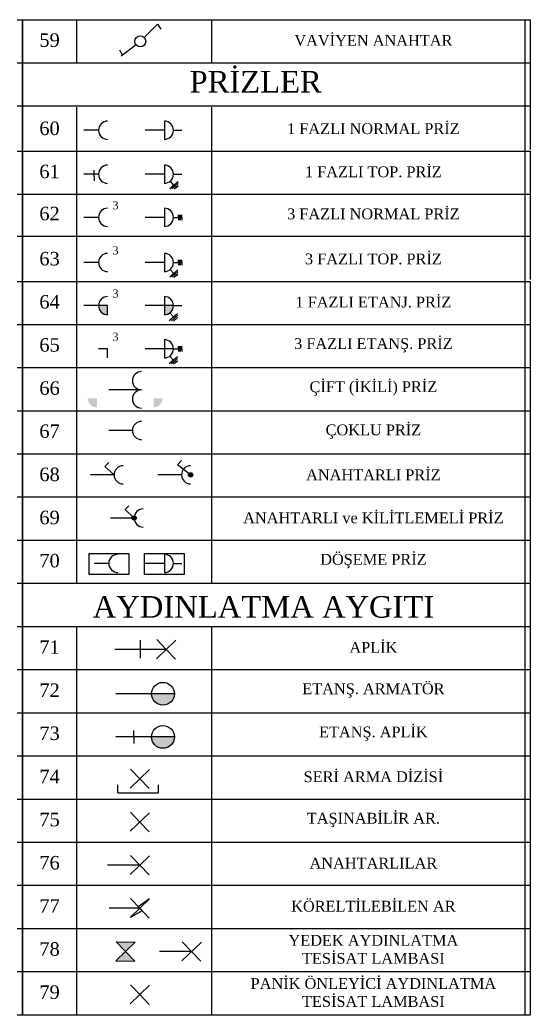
# Model space of a CAD drawing. Header units: millimetres. Extents: x 8451 to 20144, y 956 to 3956.
# Drawn here: x 19042 to 19405, y 1637 to 2346 of the extents above; entities that cross this region are included whole.
import ezdxf

# ---------------------------------------------------------------- set-up
doc = ezdxf.new("R2010")
doc.units = ezdxf.units.MM
doc.layers.add('TEFRIS', color=9, linetype='Continuous')

msp = doc.modelspace()

# ---------------------------------------------------------------- hatches: boundary and pattern name
h = msp.add_hatch(color=256)
h.paths.add_polyline_path([(19144.7, 2136.17, 0.414214), (19151.2, 2142.67), (19144.7, 2142.67)])
h.paths.add_polyline_path([(19104.28, 2142.67), (19097.78, 2142.67, 0.414214), (19104.28, 2136.17)])
h = msp.add_hatch(color=256)
h.paths.add_polyline_path([(19137.06, 2070.09, 0.414214), (19143.56, 2076.59), (19137.06, 2076.59)])
h.paths.add_polyline_path([(19096.64, 2076.59), (19090.14, 2076.59, 0.414214), (19096.64, 2070.09)])
for points in [[(19164.95, 2021.99, 1), (19161.87, 2021.99, 1)], [(19124.71, 1991.22, 1), (19121.64, 1991.22, 1)], [(19151.81, 1865.87), (19135.6, 1865.87, 1)], [(19151.81, 1835.1), (19135.6, 1835.1, 1)]]:
    msp.add_hatch(color=256).paths.add_polyline_path(points)
h = msp.add_hatch(color=256)
h.paths.add_polyline_path([(19117.01, 1682.13), (19123.97, 1688.78), (19110.37, 1689.09)])
h.paths.add_polyline_path([(19123.66, 1675.18), (19117.01, 1682.13), (19110.06, 1675.49)])

# ---------------------------------------------------------------- linework, layer by layer
for p, q in [((19039.87, 2346.42), (19043.72, 2346.42)), ((19043.72, 2346.42), (19082.18, 2346.42)), ((19043.72, 2315.65), (19043.72, 2346.42)), ((19043.72, 2346.42), (19043.72, 2315.65)), ((19082.18, 2346.42), (19178.34, 2346.42)), ((19082.18, 2346.42), (19082.18, 2315.65)), ((19130.47, 2334.09), (19139.82, 2343.44)), ((19139.82, 2343.44), (19142.16, 2339.7)), ((19178.34, 2346.42), (19401.41, 2346.42)), ((19178.34, 2346.42), (19178.34, 2315.65)), ((19401.41, 2346.42), (19405.26, 2346.42)), ((19401.41, 2346.42), (19401.41, 2315.65)), ((19405.26, 2346.42), (19405.26, 2315.65)), ((19124.57, 2328.63), (19114.01, 2320.66)), ((19112.72, 2325.03), (19114.8, 2321.26)), ((19043.72, 2315.65), (19039.87, 2315.65)), ((19043.72, 2284.88), (19043.72, 2315.65)), ((19043.72, 2315.65), (19043.72, 2284.88)), ((19043.72, 2315.65), (19043.72, 2284.88)), ((19082.18, 2315.65), (19043.72, 2315.65)), ((19043.72, 2284.11), (19043.72, 2314.88)), ((19178.34, 2315.65), (19082.18, 2315.65)), ((19401.41, 2315.65), (19178.34, 2315.65)), ((19405.26, 2315.65), (19401.41, 2315.65)), ((19401.41, 2315.65), (19401.41, 2284.88)), ((19401.41, 2314.88), (19401.41, 2284.11)), ((19405.26, 2315.65), (19405.26, 2284.88)), ((19405.26, 2315.65), (19405.26, 2284.88)), ((19043.72, 2284.88), (19039.87, 2284.88)), ((19043.72, 2284.88), (19043.72, 2254.11)), ((19082.18, 2284.88), (19043.72, 2284.88)), ((19043.72, 2253.34), (19043.72, 2284.11)), ((19178.34, 2284.88), (19082.18, 2284.88)), ((19082.18, 2284.11), (19082.18, 2253.34)), ((19401.41, 2284.88), (19178.34, 2284.88)), ((19178.34, 2284.11), (19178.34, 2253.34)), ((19405.26, 2284.88), (19401.41, 2284.88)), ((19401.41, 2284.11), (19401.41, 2253.34)), ((19405.26, 2284.88), (19405.26, 2254.11)), ((19144.7, 2274.24), (19144.7, 2261.23)), ((19097.78, 2267.74), (19087.26, 2267.74)), ((19144.7, 2267.74), (19131.08, 2267.74)), ((19151.2, 2267.74), (19157.04, 2267.74)), ((19039.87, 2252.73), (19043.72, 2252.73)), ((19043.72, 2221.96), (19043.72, 2252.73)), ((19043.72, 2252.73), (19043.72, 2221.96)), ((19043.72, 2252.73), (19082.18, 2252.73)), ((19082.18, 2252.73), (19082.18, 2221.96)), ((19082.18, 2252.73), (19178.34, 2252.73)), ((19178.34, 2252.73), (19401.41, 2252.73)), ((19178.34, 2252.73), (19178.34, 2221.96)), ((19401.41, 2252.73), (19401.41, 2221.96)), ((19401.41, 2252.73), (19405.26, 2252.73)), ((19405.26, 2252.73), (19405.26, 2221.96)), ((19144.7, 2242.86), (19144.7, 2229.86)), ((19097.78, 2236.36), (19087.26, 2236.36)), ((19094.63, 2236.36), (19091.65, 2236.36)), ((19094.63, 2234.87), (19094.63, 2239.34)), ((19144.7, 2236.36), (19131.08, 2236.36)), ((19151.2, 2236.36), (19157.04, 2236.36)), ((19094.63, 2234.87), (19094.63, 2231.58)), ((19148.66, 2226.15), (19154.46, 2231.2)), ((19151.56, 2228.68), (19149.07, 2231.54)), ((19150.11, 2227.42), (19151.56, 2228.68)), ((19151.56, 2228.68), (19150.11, 2227.42)), ((19152.31, 2227.81), (19154.49, 2229.7)), ((19043.72, 2221.96), (19039.87, 2221.96)), ((19043.72, 2191.97), (19043.72, 2222.74)), ((19043.72, 2222.74), (19043.72, 2191.97)), ((19043.72, 2222.74), (19043.72, 2191.97)), ((19043.72, 2191.19), (19043.72, 2221.96)), ((19082.18, 2221.96), (19043.72, 2221.96)), ((19082.18, 2222.74), (19082.18, 2191.97)), ((19082.18, 2221.96), (19082.18, 2191.19)), ((19178.34, 2221.96), (19082.18, 2221.96)), ((19152.31, 2227.81), (19150.14, 2225.92)), ((19154.52, 2228.2), (19151.62, 2225.68)), ((19153.07, 2226.94), (19154.52, 2228.2)), ((19178.34, 2221.96), (19178.34, 2191.19)), ((19401.41, 2221.96), (19178.34, 2221.96)), ((19401.41, 2222.74), (19401.41, 2191.97)), ((19401.41, 2221.96), (19401.41, 2191.19)), ((19405.26, 2221.96), (19401.41, 2221.96)), ((19405.26, 2222.74), (19405.26, 2191.97)), ((19405.26, 2222.74), (19405.26, 2191.97)), ((19144.7, 2212.1), (19144.7, 2199.09)), ((19154.73, 2207.51), (19154.73, 2203.67)), ((19154.73, 2205.59), (19154.73, 2207.51)), ((19155.88, 2205.59), (19155.88, 2207.51)), ((19155.88, 2207.51), (19155.88, 2205.59)), ((19155.88, 2205.59), (19155.88, 2207.51)), ((19157.04, 2205.59), (19157.04, 2207.51)), ((19097.78, 2205.59), (19087.26, 2205.59)), ((19144.7, 2205.59), (19131.08, 2205.59)), ((19151.2, 2205.59), (19157.04, 2205.59)), ((19155.88, 2205.59), (19154.73, 2205.59)), ((19155.88, 2203.67), (19155.88, 2205.59)), ((19155.88, 2205.59), (19155.88, 2203.67)), ((19157.04, 2205.59), (19155.88, 2205.59)), ((19157.04, 2205.59), (19157.04, 2206.75)), ((19157.04, 2205.59), (19157.04, 2203.67)), ((19043.72, 2191.97), (19039.87, 2191.97)), ((19082.18, 2191.97), (19043.72, 2191.97)), ((19043.72, 2191.97), (19043.72, 2161.2)), ((19043.72, 2160.43), (19043.72, 2191.19)), ((19178.34, 2191.97), (19082.18, 2191.97)), ((19082.18, 2191.19), (19082.18, 2160.43)), ((19401.41, 2191.97), (19178.34, 2191.97)), ((19178.34, 2191.19), (19178.34, 2160.43)), ((19405.26, 2191.97), (19401.41, 2191.97)), ((19401.41, 2191.19), (19401.41, 2160.43)), ((19405.26, 2191.97), (19405.26, 2161.2)), ((19144.7, 2179.95), (19144.7, 2166.94)), ((19097.78, 2173.44), (19087.26, 2173.44)), ((19144.7, 2173.44), (19131.08, 2173.44)), ((19151.2, 2173.44), (19157.04, 2173.44)), ((19154.73, 2173.44), (19154.73, 2175.36)), ((19154.73, 2175.36), (19154.73, 2171.52)), ((19155.88, 2173.44), (19154.73, 2173.44)), ((19155.88, 2173.44), (19155.88, 2175.36)), ((19155.88, 2175.36), (19155.88, 2173.44)), ((19155.88, 2173.44), (19155.88, 2175.36)), ((19157.04, 2173.44), (19155.88, 2173.44)), ((19155.88, 2173.44), (19155.88, 2171.52)), ((19155.88, 2171.52), (19155.88, 2173.44)), ((19157.04, 2173.44), (19157.04, 2175.36)), ((19157.04, 2173.44), (19157.04, 2174.6)), ((19157.04, 2173.44), (19157.04, 2171.52)), ((19148.52, 2163.12), (19154.33, 2168.17)), ((19151.43, 2165.64), (19148.94, 2168.51)), ((19149.98, 2164.38), (19151.43, 2165.64)), ((19151.43, 2165.64), (19149.98, 2164.38)), ((19152.18, 2164.77), (19150.01, 2162.88)), ((19154.39, 2165.17), (19151.49, 2162.64)), ((19152.18, 2164.77), (19154.36, 2166.67)), ((19152.94, 2163.9), (19154.39, 2165.17)), ((19039.87, 2159.82), (19043.72, 2159.82)), ((19043.72, 2159.82), (19082.18, 2159.82)), ((19043.72, 2129.05), (19043.72, 2159.82)), ((19043.72, 2159.82), (19043.72, 2129.05)), ((19082.18, 2159.82), (19178.34, 2159.82)), ((19082.18, 2159.82), (19082.18, 2129.05)), ((19178.34, 2159.82), (19401.41, 2159.82)), ((19178.34, 2159.82), (19178.34, 2129.05)), ((19401.41, 2159.82), (19405.26, 2159.82)), ((19401.41, 2159.82), (19401.41, 2129.05)), ((19405.26, 2159.82), (19405.26, 2129.05)), ((19144.7, 2149.18), (19144.7, 2136.17)), ((19097.78, 2142.67), (19087.26, 2142.67)), ((19104.28, 2142.67), (19097.78, 2142.67)), ((19104.28, 2136.17), (19104.28, 2142.67)), ((19144.7, 2142.67), (19131.08, 2142.67)), ((19144.7, 2142.67), (19144.7, 2136.17)), ((19151.2, 2142.67), (19144.7, 2142.67)), ((19148.22, 2132.1), (19154.02, 2137.15)), ((19151.12, 2134.63), (19148.63, 2137.49)), ((19151.2, 2142.67), (19157.04, 2142.67)), ((19043.72, 2129.05), (19039.87, 2129.05)), ((19043.72, 2098.28), (19043.72, 2129.05)), ((19043.72, 2129.05), (19043.72, 2098.28)), ((19082.18, 2129.05), (19043.72, 2129.05)), ((19082.18, 2129.05), (19082.18, 2098.28)), ((19178.34, 2129.05), (19082.18, 2129.05)), ((19151.12, 2134.63), (19149.67, 2133.36)), ((19149.67, 2133.36), (19151.12, 2134.63)), ((19151.88, 2133.76), (19149.7, 2131.86)), ((19154.08, 2134.15), (19151.18, 2131.62)), ((19151.88, 2133.76), (19154.05, 2135.65)), ((19152.63, 2132.89), (19154.08, 2134.15)), ((19401.41, 2129.05), (19178.34, 2129.05)), ((19178.34, 2129.05), (19178.34, 2098.28)), ((19401.41, 2129.05), (19401.41, 2098.28)), ((19405.26, 2129.05), (19401.41, 2129.05)), ((19405.26, 2129.05), (19405.26, 2098.28)), ((19144.7, 2118.41), (19144.7, 2105.4)), ((19104.28, 2111.9), (19097.78, 2111.9)), ((19104.28, 2105.4), (19104.28, 2111.9)), ((19144.7, 2111.9), (19131.08, 2111.9)), ((19144.7, 2111.9), (19144.7, 2105.4)), ((19151.2, 2111.9), (19144.7, 2111.9)), ((19151.2, 2111.9), (19157.04, 2111.9)), ((19154.73, 2113.83), (19154.73, 2109.98)), ((19154.73, 2111.9), (19154.73, 2113.83)), ((19155.88, 2111.9), (19154.73, 2111.9)), ((19155.88, 2111.9), (19155.88, 2113.83)), ((19155.88, 2113.83), (19155.88, 2111.9)), ((19155.88, 2111.9), (19155.88, 2113.83)), ((19155.88, 2109.98), (19155.88, 2111.9)), ((19155.88, 2111.9), (19155.88, 2109.98)), ((19157.04, 2111.9), (19155.88, 2111.9)), ((19157.04, 2111.9), (19157.04, 2113.83)), ((19157.04, 2111.9), (19157.04, 2113.06)), ((19157.04, 2111.9), (19157.04, 2109.98)), ((19148.22, 2101.33), (19154.02, 2106.38)), ((19151.12, 2103.86), (19148.63, 2106.72)), ((19149.67, 2102.6), (19151.12, 2103.86)), ((19151.12, 2103.86), (19149.67, 2102.6)), ((19151.88, 2102.99), (19149.7, 2101.09)), ((19154.08, 2103.38), (19151.18, 2100.85)), ((19151.88, 2102.99), (19154.05, 2104.88)), ((19152.63, 2102.12), (19154.08, 2103.38)), ((19043.72, 2098.28), (19039.87, 2098.28)), ((19043.72, 2067.51), (19043.72, 2098.28)), ((19043.72, 2098.28), (19043.72, 2067.51)), ((19082.18, 2098.28), (19043.72, 2098.28)), ((19082.18, 2098.28), (19082.18, 2067.51)), ((19178.34, 2098.28), (19082.18, 2098.28)), ((19401.41, 2098.28), (19178.34, 2098.28)), ((19178.34, 2098.28), (19178.34, 2067.51)), ((19405.26, 2098.28), (19401.41, 2098.28)), ((19401.41, 2098.28), (19401.41, 2067.51)), ((19405.26, 2098.28), (19405.26, 2067.51)), ((19128.46, 2082.63), (19105.16, 2082.63)), ((19043.72, 2067.51), (19039.87, 2067.51)), ((19082.18, 2067.51), (19043.72, 2067.51)), ((19043.72, 2036.74), (19043.72, 2067.51)), ((19043.72, 2067.51), (19043.72, 2036.74)), ((19178.34, 2067.51), (19082.18, 2067.51)), ((19082.18, 2067.51), (19082.18, 2036.74)), ((19401.41, 2067.51), (19178.34, 2067.51)), ((19178.34, 2067.51), (19178.34, 2036.74)), ((19405.26, 2067.51), (19401.41, 2067.51)), ((19401.41, 2067.51), (19401.41, 2036.74)), ((19405.26, 2067.51), (19405.26, 2036.74)), ((19121.96, 2053.64), (19105.1, 2053.64)), ((19043.72, 2036.74), (19039.87, 2036.74)), ((19043.72, 2005.97), (19043.72, 2036.74)), ((19043.72, 2036.74), (19043.72, 2005.97)), ((19082.18, 2036.74), (19043.72, 2036.74)), ((19178.34, 2036.74), (19082.18, 2036.74)), ((19082.18, 2036.74), (19082.18, 2005.97)), ((19102.4, 2028.05), (19105.1, 2030.75)), ((19154.15, 2029.2), (19156.85, 2032.29)), ((19401.41, 2036.74), (19178.34, 2036.74)), ((19178.34, 2036.74), (19178.34, 2005.97)), ((19405.26, 2036.74), (19401.41, 2036.74)), ((19401.41, 2036.74), (19401.41, 2005.97)), ((19405.26, 2036.74), (19405.26, 2005.97)), ((19108.83, 2021.99), (19102.4, 2028.05)), ((19163.41, 2021.99), (19154.15, 2029.2)), ((19108.83, 2021.99), (19091.97, 2021.99)), ((19156.91, 2021.99), (19140.04, 2021.99)), ((19043.72, 2005.97), (19039.87, 2005.97)), ((19043.72, 1975.2), (19043.72, 2005.97)), ((19043.72, 2005.97), (19043.72, 1975.2)), ((19082.18, 2005.97), (19043.72, 2005.97)), ((19082.18, 2005.97), (19082.18, 1975.2)), ((19178.34, 2005.97), (19082.18, 2005.97)), ((19401.41, 2005.97), (19178.34, 2005.97)), ((19178.34, 2005.97), (19178.34, 1975.2)), ((19401.41, 2005.97), (19401.41, 1975.2)), ((19405.26, 2005.97), (19401.41, 2005.97)), ((19405.26, 2005.97), (19405.26, 1975.2)), ((19116.74, 1997.28), (19119.44, 1999.98)), ((19123.17, 1991.22), (19116.74, 1997.28)), ((19123.17, 1991.22), (19106.31, 1991.22)), ((19043.72, 1975.2), (19039.87, 1975.2)), ((19043.72, 1944.43), (19043.72, 1975.2)), ((19043.72, 1975.2), (19043.72, 1944.43)), ((19082.18, 1975.2), (19043.72, 1975.2)), ((19082.18, 1975.2), (19082.18, 1944.43)), ((19178.34, 1975.2), (19082.18, 1975.2)), ((19401.41, 1975.2), (19178.34, 1975.2)), ((19178.34, 1975.2), (19178.34, 1944.43)), ((19401.41, 1975.2), (19401.41, 1944.43)), ((19405.26, 1975.2), (19401.41, 1975.2)), ((19405.26, 1975.2), (19405.26, 1944.43)), ((19105.12, 1958.83), (19094.6, 1958.83)), ((19144.7, 1958.83), (19131.08, 1958.83)), ((19144.7, 1965.33), (19144.7, 1952.33)), ((19151.2, 1958.83), (19157.04, 1958.83)), ((19043.72, 1944.43), (19039.87, 1944.43)), ((19082.18, 1944.43), (19043.72, 1944.43)), ((19043.72, 1913.66), (19043.72, 1944.43)), ((19043.72, 1944.43), (19043.72, 1913.66)), ((19178.34, 1944.43), (19082.18, 1944.43)), ((19401.41, 1944.43), (19178.34, 1944.43)), ((19405.26, 1944.43), (19401.41, 1944.43)), ((19401.41, 1944.43), (19401.41, 1913.66)), ((19405.26, 1944.43), (19405.26, 1913.66)), ((19043.72, 1913.66), (19039.87, 1913.66)), ((19043.72, 1882.9), (19043.72, 1913.66)), ((19043.72, 1913.66), (19043.72, 1882.9)), ((19082.18, 1913.66), (19043.72, 1913.66)), ((19082.18, 1913.66), (19082.18, 1882.9)), ((19178.34, 1913.66), (19082.18, 1913.66)), ((19178.34, 1913.66), (19178.34, 1882.9)), ((19401.41, 1913.66), (19178.34, 1913.66)), ((19405.26, 1913.66), (19401.41, 1913.66)), ((19401.41, 1913.66), (19401.41, 1882.9)), ((19405.26, 1913.66), (19405.26, 1882.9)), ((19127.48, 1904.08), (19127.48, 1891.34)), ((19139.03, 1890.88), (19152.93, 1904.16)), ((19145.98, 1897.52), (19139.34, 1904.47)), ((19145.98, 1897.52), (19109.33, 1897.52)), ((19145.98, 1897.52), (19152.62, 1890.57)), ((19043.72, 1882.9), (19039.87, 1882.9)), ((19043.72, 1852.13), (19043.72, 1882.9)), ((19043.72, 1882.9), (19043.72, 1852.13)), ((19082.18, 1882.9), (19043.72, 1882.9)), ((19082.18, 1882.9), (19082.18, 1852.13)), ((19178.34, 1882.9), (19082.18, 1882.9)), ((19178.34, 1882.9), (19178.34, 1852.13)), ((19401.41, 1882.9), (19178.34, 1882.9)), ((19401.41, 1882.9), (19401.41, 1852.13)), ((19405.26, 1882.9), (19401.41, 1882.9)), ((19405.26, 1882.9), (19405.26, 1852.13)), ((19135.6, 1865.87), (19110.1, 1865.87)), ((19151.81, 1865.87), (19135.6, 1865.87)), ((19043.72, 1852.13), (19039.87, 1852.13)), ((19043.72, 1821.36), (19043.72, 1852.13)), ((19043.72, 1852.13), (19043.72, 1821.36)), ((19082.18, 1852.13), (19043.72, 1852.13)), ((19082.18, 1852.13), (19082.18, 1821.36)), ((19178.34, 1852.13), (19082.18, 1852.13)), ((19178.34, 1852.13), (19178.34, 1821.36)), ((19401.41, 1852.13), (19178.34, 1852.13)), ((19401.41, 1852.13), (19401.41, 1821.36)), ((19405.26, 1852.13), (19401.41, 1852.13)), ((19405.26, 1852.13), (19405.26, 1821.36)), ((19122.85, 1835.1), (19122.85, 1839.72)), ((19135.6, 1835.1), (19110.1, 1835.1)), ((19122.85, 1835.1), (19122.85, 1830.48)), ((19151.81, 1835.1), (19135.6, 1835.1)), ((19043.72, 1821.36), (19039.87, 1821.36)), ((19043.72, 1790.59), (19043.72, 1821.36)), ((19043.72, 1821.36), (19043.72, 1790.59)), ((19082.18, 1821.36), (19043.72, 1821.36)), ((19178.34, 1821.36), (19082.18, 1821.36)), ((19082.18, 1821.36), (19082.18, 1790.59)), ((19178.34, 1821.36), (19178.34, 1790.59)), ((19401.41, 1821.36), (19178.34, 1821.36)), ((19405.26, 1821.36), (19401.41, 1821.36)), ((19401.41, 1821.36), (19401.41, 1790.59)), ((19405.26, 1821.36), (19405.26, 1790.59)), ((19120.24, 1798.57), (19134.14, 1811.85)), ((19127.19, 1805.21), (19120.55, 1812.16)), ((19127.19, 1805.21), (19133.83, 1798.26)), ((19111.65, 1795.19), (19111.65, 1800.98)), ((19140.62, 1795.19), (19140.62, 1800.98)), ((19043.72, 1790.59), (19039.87, 1790.59)), ((19082.18, 1790.59), (19043.72, 1790.59)), ((19043.72, 1759.82), (19043.72, 1790.59)), ((19043.72, 1790.59), (19043.72, 1759.82)), ((19178.34, 1790.59), (19082.18, 1790.59)), ((19082.18, 1790.59), (19082.18, 1759.82)), ((19111.65, 1795.19), (19140.62, 1795.19)), ((19401.41, 1790.59), (19178.34, 1790.59)), ((19178.34, 1790.59), (19178.34, 1759.82)), ((19405.26, 1790.59), (19401.41, 1790.59)), ((19401.41, 1790.59), (19401.41, 1759.82)), ((19405.26, 1790.59), (19405.26, 1759.82)), ((19127.19, 1774.44), (19120.55, 1781.39)), ((19120.24, 1767.8), (19134.14, 1781.08)), ((19127.19, 1774.44), (19133.83, 1767.49)), ((19043.72, 1759.82), (19039.87, 1759.82)), ((19043.72, 1729.05), (19043.72, 1759.82)), ((19043.72, 1759.82), (19043.72, 1729.05)), ((19082.18, 1759.82), (19043.72, 1759.82)), ((19082.18, 1759.82), (19082.18, 1729.05)), ((19178.34, 1759.82), (19082.18, 1759.82)), ((19178.34, 1759.82), (19178.34, 1729.05)), ((19401.41, 1759.82), (19178.34, 1759.82)), ((19405.26, 1759.82), (19401.41, 1759.82)), ((19401.41, 1759.82), (19401.41, 1729.05)), ((19405.26, 1759.82), (19405.26, 1729.05)), ((19120.24, 1737.03), (19134.14, 1750.32)), ((19127.19, 1743.67), (19120.55, 1750.63)), ((19127.19, 1743.67), (19104.31, 1743.67)), ((19127.19, 1743.67), (19133.83, 1736.72)), ((19043.72, 1729.05), (19039.87, 1729.05)), ((19043.72, 1698.28), (19043.72, 1729.05)), ((19043.72, 1729.05), (19043.72, 1698.28)), ((19082.18, 1729.05), (19043.72, 1729.05)), ((19082.18, 1729.05), (19082.18, 1698.28)), ((19178.34, 1729.05), (19082.18, 1729.05)), ((19178.34, 1729.05), (19178.34, 1698.28)), ((19401.41, 1729.05), (19178.34, 1729.05)), ((19401.41, 1729.05), (19401.41, 1698.28)), ((19405.26, 1729.05), (19401.41, 1729.05)), ((19405.26, 1729.05), (19405.26, 1698.28)), ((19120.24, 1706.26), (19134.14, 1719.55)), ((19127.19, 1712.9), (19120.55, 1719.86)), ((19134.14, 1719.55), (19125.94, 1713.95)), ((19127.19, 1712.9), (19105.47, 1712.9)), ((19128.91, 1711.11), (19120.24, 1706.26)), ((19125.94, 1713.95), (19127.49, 1712.4)), ((19127.19, 1712.9), (19133.83, 1705.95)), ((19127.49, 1712.4), (19128.91, 1711.11)), ((19043.72, 1698.28), (19039.87, 1698.28)), ((19043.72, 1667.51), (19043.72, 1698.28)), ((19043.72, 1698.28), (19043.72, 1667.51)), ((19082.18, 1698.28), (19043.72, 1698.28)), ((19082.18, 1698.28), (19082.18, 1667.51)), ((19178.34, 1698.28), (19082.18, 1698.28)), ((19178.34, 1698.28), (19178.34, 1667.51)), ((19401.41, 1698.28), (19178.34, 1698.28)), ((19401.41, 1698.28), (19401.41, 1667.51)), ((19405.26, 1698.28), (19401.41, 1698.28)), ((19405.26, 1698.28), (19405.26, 1667.51)), ((19110.37, 1689.09), (19123.97, 1688.78)), ((19117.01, 1682.13), (19110.37, 1689.09)), ((19164.13, 1682.13), (19157.49, 1689.09)), ((19110.06, 1675.49), (19123.97, 1688.78)), ((19117.01, 1682.13), (19123.66, 1675.18)), ((19164.13, 1682.13), (19141.26, 1682.13)), ((19157.18, 1675.49), (19171.09, 1688.78)), ((19164.13, 1682.13), (19170.78, 1675.18)), ((19110.06, 1675.49), (19123.66, 1675.18)), ((19043.72, 1667.51), (19039.87, 1667.51)), ((19082.18, 1667.51), (19043.72, 1667.51)), ((19043.72, 1636.74), (19043.72, 1667.51)), ((19043.72, 1667.51), (19043.72, 1636.74)), ((19178.34, 1667.51), (19082.18, 1667.51)), ((19082.18, 1667.51), (19082.18, 1636.74)), ((19178.34, 1667.51), (19178.34, 1636.74)), ((19401.41, 1667.51), (19178.34, 1667.51)), ((19405.26, 1667.51), (19401.41, 1667.51)), ((19401.41, 1667.51), (19401.41, 1636.74)), ((19405.26, 1667.51), (19405.26, 1636.74)), ((19120.24, 1644.72), (19134.14, 1658.01)), ((19127.19, 1651.37), (19120.55, 1658.32)), ((19127.19, 1651.37), (19133.83, 1644.41)), ((19043.72, 1636.74), (19039.87, 1636.74)), ((19082.18, 1636.74), (19043.72, 1636.74)), ((19178.34, 1636.74), (19082.18, 1636.74)), ((19401.41, 1636.74), (19178.34, 1636.74)), ((19405.26, 1636.74), (19401.41, 1636.74))]:
    msp.add_line(p, q)
for points in [[(19091.18, 1965.95), (19119.37, 1965.95), (19119.37, 1950.9), (19091.18, 1950.9)], [(19130.57, 1965.95), (19158.77, 1965.95), (19158.77, 1950.9), (19130.57, 1950.9)]]:
    msp.add_lwpolyline(points, close=True)
for centre, radius in [((19127.55, 2331.13), 3.89), ((19163.41, 2021.99), 1.54), ((19123.17, 1991.22), 1.54), ((19143.7, 1865.87), 8.11), ((19143.7, 1835.1), 8.11)]:
    msp.add_circle(centre, radius)
for centre, start, end in [((19104.28, 2267.74), 90, 270), ((19144.7, 2267.74), 270, 90), ((19104.28, 2236.36), 90, 270), ((19144.7, 2236.36), 270, 90), ((19104.28, 2205.59), 90, 270), ((19144.7, 2205.59), 270, 90), ((19104.28, 2173.44), 90, 270), ((19144.7, 2173.44), 270, 90), ((19104.28, 2142.67), 90, 270), ((19144.7, 2142.67), 270, 90), ((19144.7, 2111.9), 270, 90), ((19128.46, 2089.13), 90, 270), ((19128.46, 2076.12), 90, 270), ((19128.46, 2053.64), 90, 270), ((19115.33, 2021.99), 90, 270), ((19163.41, 2021.99), 90, 270), ((19129.68, 1991.22), 90, 270), ((19111.62, 1958.83), 90, 270), ((19144.7, 1958.83), 270, 90)]:
    msp.add_arc(centre, 6.5, start, end)

# ---------------------------------------------------------------- texts
at = {"layer": 'TEFRIS', "linetype": 'ByBlock', "attachment_point": 5}
for s, insert, char_height in [('{\\fTimes New Roman|b0|i0|c162|p18;59}', (19062.91, 2331.95), 9.6154), ('{\\fTimes New Roman|b0|i0|c162|p18;VAVİYEN ANAHTAR}', (19293.62, 2331.72), 7.6923), ('{\\fTimes New Roman|b0|i0|c162|p18;PRİZLER}', (19209.73, 2302.33), 15.3846), ('{\\fTimes New Roman|b0|i0|c162|p18;60}', (19062.91, 2269.04), 9.6154), ('{\\fTimes New Roman|b0|i0|c162|p18;1 FAZLI NORMAL PRİZ}', (19293.62, 2268.8), 7.6923), ('{\\fTimes New Roman|b0|i0|c162|p18;61}', (19062.91, 2238.27), 9.6154), ('{\\fTimes New Roman|b0|i0|c162|p18;1 FAZLI TOP. PRİZ}', (19293.62, 2238.03), 7.6923), ('{\\fTimes New Roman|b0|i0|c162|p18;3}', (19109.87, 2214.18), 5.7692), ('{\\fTimes New Roman|b0|i0|c162|p18;62}', (19062.91, 2208.27), 9.6154), ('{\\fTimes New Roman|b0|i0|c162|p18;3 FAZLI NORMAL PRİZ}', (19293.62, 2208.04), 7.6923), ('{\\fTimes New Roman|b0|i0|c162|p18;63}', (19062.91, 2176.12), 9.6154), ('{\\fTimes New Roman|b0|i0|c162|p18;3}', (19109.87, 2182.03), 5.7692), ('{\\fTimes New Roman|b0|i0|c162|p18;3 FAZLI TOP. PRİZ}', (19293.62, 2175.89), 7.6923), ('{\\fTimes New Roman|b0|i0|c162|p18;64}', (19062.91, 2145.35), 9.6154), ('{\\fTimes New Roman|b0|i0|c162|p18;3}', (19109.87, 2151.26), 5.7692), ('{\\fTimes New Roman|b0|i0|c162|p18;1 FAZLI ETANJ. PRİZ}', (19293.62, 2145.12), 7.6923), ('{\\fTimes New Roman|b0|i0|c162|p18;3}', (19109.87, 2120.49), 5.7692), ('{\\fTimes New Roman|b0|i0|c162|p18;65}', (19062.91, 2114.58), 9.6154), ('{\\fTimes New Roman|b0|i0|c162|p18;3 FAZLI ETANŞ. PRİZ}', (19293.62, 2114.35), 7.6923), ('{\\fTimes New Roman|b0|i0|c162|p18;66}', (19062.91, 2083.81), 9.6154), ('{\\fTimes New Roman|b0|i0|c162|p18;ÇİFT (İKİLİ) PRİZ}', (19293.62, 2083.58), 7.6923), ('{\\fTimes New Roman|b0|i0|c162|p18;ÇOKLU PRİZ}', (19293.62, 2052.81), 7.6923), ('{\\fTimes New Roman|b0|i0|c162|p18;67}', (19062.91, 2053.04), 9.6154), ('{\\fTimes New Roman|b0|i0|c162|p18;68}', (19062.91, 2022.27), 9.6154), ('{\\fTimes New Roman|b0|i0|c162|p18;ANAHTARLI PRİZ}', (19293.62, 2022.04), 7.6923), ('{\\fTimes New Roman|b0|i0|c162|p18;69}', (19062.91, 1991.51), 9.6154), ('{\\fTimes New Roman|b0|i0|c162|p18;ANAHTARLI ve KİLİTLEMELİ PRİZ}', (19293.62, 1991.27), 7.6923), ('{\\fTimes New Roman|b0|i0|c162|p18;DÖŞEME PRİZ}', (19293.62, 1960.5), 7.6923), ('{\\fTimes New Roman|b0|i0|c162|p18;70}', (19062.91, 1960.74), 9.6154), ('{\\fTimes New Roman|b0|i0|c162|p18;AYDINLATMA AYGITI}', (19215.32, 1927.74), 15.3846), ('{\\fTimes New Roman|b0|i0|c162|p18;71}', (19062.91, 1899.2), 9.6154), ('{\\fTimes New Roman|b0|i0|c162|p18;APLİK}', (19293.62, 1898.96), 7.6923), ('{\\fTimes New Roman|b0|i0|c162|p18;ETANŞ. ARMATÖR}', (19293.62, 1868.19), 7.6923), ('{\\fTimes New Roman|b0|i0|c162|p18;72}', (19062.91, 1868.43), 9.6154), ('{\\fTimes New Roman|b0|i0|c162|p18;73}', (19062.91, 1837.66), 9.6154), ('{\\fTimes New Roman|b0|i0|c162|p18;ETANŞ. APLİK}', (19293.62, 1837.43), 7.6923), ('{\\fTimes New Roman|b0|i0|c162|p18;74}', (19062.91, 1806.89), 9.6154), ('{\\fTimes New Roman|b0|i0|c162|p18;SERİ ARMA DİZİSİ}', (19293.62, 1806.66), 7.6923), ('{\\fTimes New Roman|b0|i0|c162|p18;TAŞINABİLİR AR.}', (19293.62, 1775.89), 7.6923), ('{\\fTimes New Roman|b0|i0|c162|p18;75}', (19062.91, 1776.12), 9.6154), ('{\\fTimes New Roman|b0|i0|c162|p18;76}', (19062.91, 1745.35), 9.6154), ('{\\fTimes New Roman|b0|i0|c162|p18;ANAHTARLILAR}', (19293.62, 1745.12), 7.6923), ('{\\fTimes New Roman|b0|i0|c162|p18;77}', (19062.91, 1714.58), 9.6154), ('{\\fTimes New Roman|b0|i0|c162|p18;KÖRELTİLEBİLEN AR}', (19293.62, 1714.35), 7.6923), ('{\\fTimes New Roman|b0|i0|c162|p18;YEDEK AYDINLATMA\\PTESİSAT LAMBASI}', (19293.62, 1683.58), 7.6923), ('{\\fTimes New Roman|b0|i0|c162|p18;78}', (19062.91, 1683.81), 9.6154), ('{\\fTimes New Roman|b0|i0|c162|p18;PANİK ÖNLEYİCİ AYDINLATMA\\PTESİSAT LAMBASI}', (19293.62, 1652.81), 7.6923), ('{\\fTimes New Roman|b0|i0|c162|p18;79}', (19062.91, 1653.04), 9.6154)]:
    msp.add_mtext(s, dxfattribs=dict(at, insert=insert, char_height=char_height))

doc.saveas('drawing.dxf')
